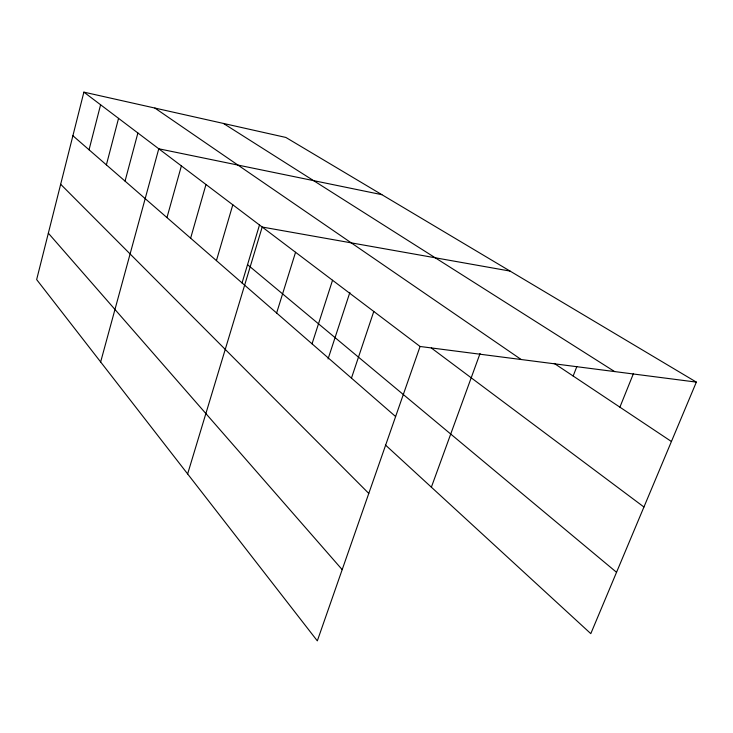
<?xml version="1.0" encoding="UTF-8"?>
<svg xmlns="http://www.w3.org/2000/svg" width="733" height="733" viewBox="0 0 733 733"><rect width="100%" height="100%" fill="white"/><g stroke="black" fill="none" stroke-linecap="round" stroke-linejoin="round"><path stroke-width="1.1" d="M83.883 92.129L36.65 279.585L317.325 640.871L420.073 346.48L83.883 92.129L285.861 137.447L696.35 382.113L590.798 633.642L385.411 444.968M89.05 149.789L100.595 104.773M106.386 164.87L118.554 118.361M125.05 181.106L137.886 132.985M100.65 361.965L158.768 148.79L381.893 194.685M166.968 217.591L181.39 165.905M190.635 238.188L205.982 184.505M216.427 260.627L232.81 204.8M242.027 282.975L259.555 224.784M187.639 473.93L262.194 227.038L510.067 271.082M276.625 313.009L295.555 252.271M312.038 343.823L332.544 280.253M328.063 358.959L349.87 292.412M351.455 378.127L373.784 311.461M431.37 487.179L480.069 353.453M573.16 376.02L576.844 366.564M619.898 407.172L633.504 373.427M420.073 346.48L696.35 382.113M223.409 123.428L614.63 371.576M554.24 363.412L671.428 441.513M154.874 108.053L521.218 359.527M431.316 347.973L643.94 507.007M247.543 264.659L616.545 572.299M72.897 135.733L395.618 416.555M60.665 184.276L368.781 493.428M48.341 233.176L342.183 569.642"/></g></svg>
